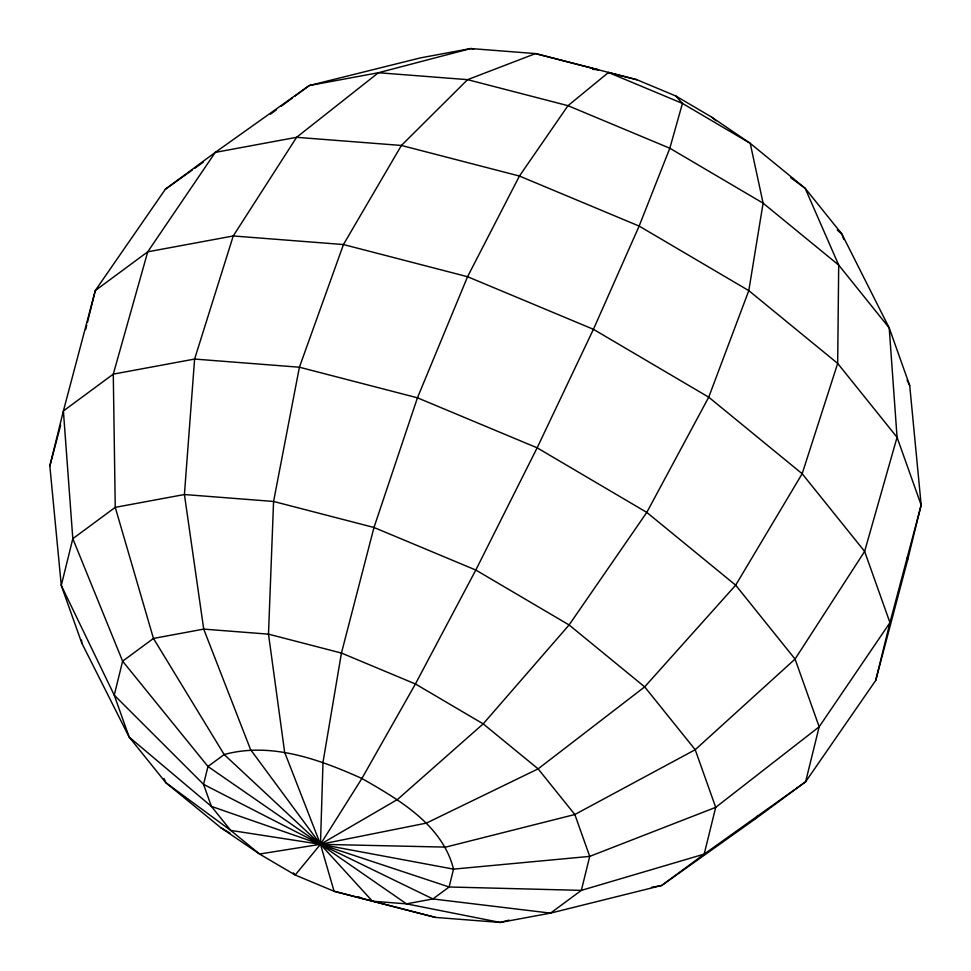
<?xml version="1.0" encoding="UTF-8"?>
<svg xmlns="http://www.w3.org/2000/svg" width="971" height="971" viewBox="0 0 971 971"><rect width="100%" height="100%" fill="white"/><g stroke="black" fill="none" stroke-linecap="round" stroke-linejoin="round"><path stroke-width="1.46" d="M435.481 917.413L334.085 891.269L320.466 844.309L284.649 752.282L268.494 634.148L273.579 501.461L299.408 367.22L343.455 244.546L401.399 145.456L467.585 79.658L535.519 53.587L636.915 79.731L675.804 95.983L711.44 116.969L750.219 143.32L805.153 188.301L841.857 233.962L889.218 327.919L909.718 385.548L921.163 505.054L907.606 560.036L875.708 680.453L805.614 781.789L755.729 818.614L661.749 885.455L550.521 913.128L500.259 922.45L435.481 917.413L334.085 891.269L295.196 875.017L259.56 854.031L220.781 827.68L165.847 782.699L129.143 737.038L81.782 643.081L61.282 585.452L49.837 465.946L63.394 410.964L95.292 290.547L165.386 189.211L215.271 152.386L309.251 85.545L420.479 57.872L470.741 48.55L535.519 53.587L598.561 69.791L592.638 69.329M85.666 329.57L86.747 325.236M87.451 322.348L95.292 290.547L147.738 251.817L215.271 152.386L296.592 137.312L401.399 145.456L519.436 176.042L639.136 226.073L748.799 290.632L837.67 363.421L897.058 437.302L921.163 505.054L889.958 622.642L875.708 680.453M49.837 465.946L60.627 425.298M755.729 818.614L757.416 816.138M636.915 79.731L608.465 72.497L567.986 105.681L519.436 176.042L467.561 276.711L417.445 397.807L373.981 527.484L341.44 653.058L323.003 762.223L320.466 844.309L295.196 875.017L293.291 872.893M270.46 114.19L276.517 109.723M281.372 106.142L292.283 98.083M294.699 96.287L309.251 85.545L378.435 72.728L470.741 48.55L473.678 49.133M165.386 189.211L192.27 170.034M194.722 168.299L203.267 162.193M509.047 920.144L500.259 922.45L406.497 903.855L372.439 901.209L320.466 844.309L224.167 754.54L153.454 638.433L115.246 507.348L113.279 374.138L147.738 251.817L233.246 235.965L343.455 244.546L467.561 276.711L593.427 329.303L708.721 397.188L802.167 473.727L864.627 551.407L889.958 622.642L819.172 726.806L715.712 807.35L589.725 856.386L453.53 869.13L320.466 844.309L230.685 830.387L165.847 782.699L164.05 778.584M651.444 887.36L661.749 885.455L704.181 854.116L805.614 781.789L819.172 726.806L795.067 659.066L735.678 585.173L646.795 512.397L537.145 447.825L417.445 397.807L299.408 367.22L194.601 359.064L113.279 374.138L63.394 410.964L72.813 538.687L122.625 661.19L207.964 766.495L406.497 903.855L432.92 898.952L550.521 913.128L581.35 890.371L704.181 854.116L715.712 807.35L695.212 749.721L644.683 686.873L569.091 624.96L475.814 570.038L373.981 527.484L273.579 501.461L184.417 494.53L115.246 507.348L72.813 538.687L61.282 585.452L114.25 695.175L129.143 737.038L211.387 806.379L230.685 830.387L259.56 854.031L320.466 844.309L426.403 823.105L538.116 768.862L644.683 686.873L735.678 585.173L802.167 473.727L837.67 363.421L838.701 265.071L805.153 188.301L790.746 177.705M608.465 72.497L682.455 103.412L750.219 143.32L763.097 203.157L748.799 290.632L708.721 397.188L646.795 512.397L569.091 624.96L483.194 723.868L397.527 799.461L320.466 844.309L211.387 806.379L203.558 784.362L114.25 695.175L122.625 661.19L153.454 638.433L203.716 629.111L268.494 634.148L341.44 653.058L415.418 683.972L483.194 723.868L538.116 768.862L574.832 814.523L589.725 856.386L581.35 890.371L449.124 886.984L320.466 844.309L203.558 784.362L207.964 766.495L224.167 754.54C271.043 741.698 319.325 759.371 361.892 778.475C398.85 799.643 442.473 824.731 453.53 869.13L449.124 886.984L432.92 898.952L320.466 844.309L250.591 749.636L203.716 629.111L184.417 494.53L194.601 359.064L233.246 235.965L296.592 137.312L378.435 72.728L467.585 79.658L567.986 105.681L669.82 148.235L763.097 203.157L838.701 265.071L889.218 327.919L897.058 437.302L864.627 551.407L795.067 659.066L695.212 749.721L574.832 814.523L445.701 847.113L320.466 844.309L361.892 778.475L415.418 683.972L475.814 570.038L537.145 447.825L593.427 329.303L639.136 226.073L669.82 148.235L682.455 103.412L675.804 95.983M358.348 896.755L362.535 898.503M220.781 827.68L229.896 833.057M711.44 116.969L716.052 120.756M837.22 230.054L841.857 233.962L843.848 239.546M907.108 380.134L909.718 385.548M907.387 557.026L907.606 560.036M81.564 640.083L81.782 643.081"/></g></svg>
